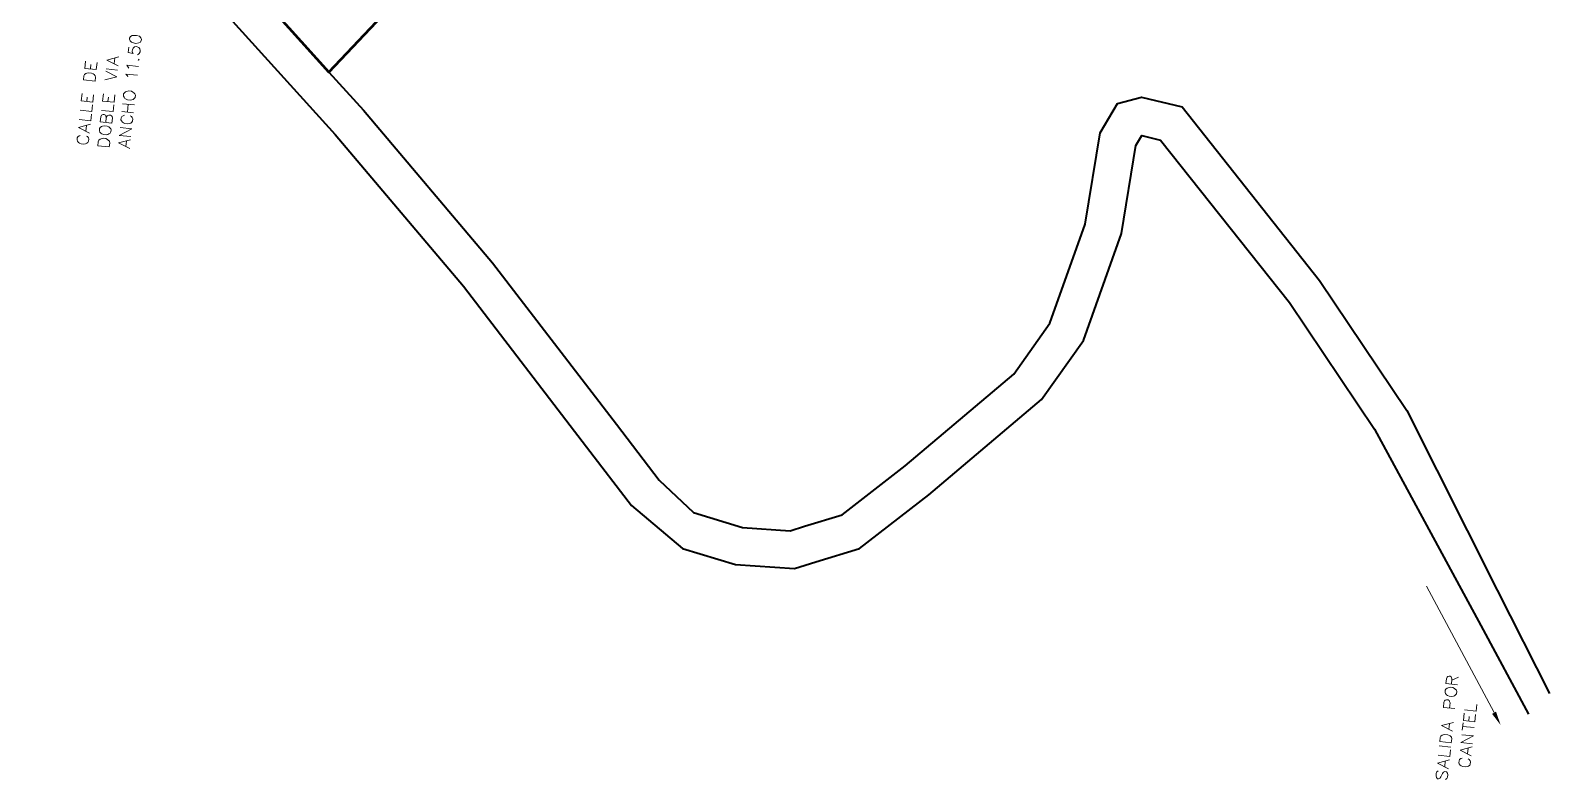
# Model space of a CAD drawing. Header units: metres. Extents: x -977055 to 805873, y -1033982 to 242021.
# Drawn here: x 2296.9 to 2624.3, y 175.1 to 336.5 of the extents above; entities that cross this region are included whole.
import ezdxf

# ---------------------------------------------------------------- set-up
doc = ezdxf.new("R2010")
doc.units = ezdxf.units.M
for name, color, linetype in [('PDF_area escolar', 7, 'Continuous'), ('PDF_LOTES', 7, 'Continuous'), ('PDF_Poligono Ceres', 7, 'Continuous'), ('PDF_texto', 7, 'Continuous')]:
    doc.layers.add(name, color=color, linetype=linetype)

# ---------------------------------------------------------------- blocks, each defined once
blk = doc.blocks.new('CALLE')
at = {"layer": 'PDF_area escolar', "lineweight": 50}
blk.add_lwpolyline([(-485.212896, -28.15344), (-505.872864, -26.03664), (-527.633568, -17.400096), (-545.28768, -0.804384), (-561.248352, 15.02928), (-566.371008, 8.340192), (-582.670368, -9.906624), (-545.92272, -37.848384), (-516.372192, -55.163808), (-496.939968, -63.08064)], close=True, dxfattribs=at)
at = {"layer": 'PDF_LOTES', "lineweight": 20}
for points in [[(-598.038336, 31.370976), (-598.123008, 31.54032), (-598.334688, 31.752), (-598.504032, 31.836672), (-598.885056, 31.836672), (-599.096736, 31.752), (-599.26608, 31.54032), (-599.393088, 31.370976), (-599.47776, 31.074624), (-599.47776, 30.608928), (-599.393088, 30.312576), (-599.26608, 30.100896), (-599.096736, 29.931552), (-598.885056, 29.84688), (-598.504032, 29.84688), (-598.334688, 29.931552), (-598.123008, 30.100896), (-598.038336, 30.312576)], [(-597.487968, 29.84688), (-596.72592, 31.836672), (-595.963872, 29.84688)], [(-595.371168, 31.836672), (-595.371168, 29.84688), (-594.228096, 29.84688)], [(-593.7624, 31.836672), (-593.7624, 29.84688), (-592.619328, 29.84688)], [(-590.883552, 29.84688), (-592.153632, 29.84688), (-592.153632, 31.836672), (-590.883552, 31.836672)], [(-585.2952, 29.84688), (-586.522944, 29.84688), (-586.522944, 31.836672), (-585.2952, 31.836672)], [(-597.191616, 30.48192), (-596.217888, 30.48192)], [(-592.153632, 30.862944), (-591.391584, 30.862944)], [(-586.522944, 30.862944), (-585.760896, 30.862944)], [(-594.524448, 27.264384), (-594.228096, 27.137376), (-594.143424, 27.052704), (-594.058752, 26.88336), (-594.058752, 26.587008), (-594.143424, 26.375328), (-594.228096, 26.290656), (-594.524448, 26.205984), (-595.371168, 26.205984), (-595.371168, 28.195776), (-594.524448, 28.195776), (-594.228096, 28.111104), (-594.143424, 28.026432), (-594.058752, 27.814752), (-594.058752, 27.645408), (-594.143424, 27.433728), (-594.228096, 27.349056), (-594.524448, 27.264384), (-595.371168, 27.264384)], [(-593.381376, 28.195776), (-593.381376, 26.205984), (-592.238304, 26.205984)], [(-590.502528, 26.205984), (-591.772608, 26.205984), (-591.772608, 28.195776), (-590.502528, 28.195776)], [(-591.772608, 27.264384), (-591.01056, 27.264384)], [(-588.131712, 28.195776), (-587.369664, 26.205984), (-586.607616, 28.195776)], [(-586.226592, 26.205984), (-586.226592, 28.195776)], [(-585.464544, 26.205984), (-584.702496, 28.195776), (-583.940448, 26.205984)], [(-585.168192, 26.88336), (-584.2368, 26.88336)], [(-599.393088, 22.692096), (-598.63104, 24.724224), (-597.868992, 22.692096)], [(-597.318624, 22.692096), (-597.318624, 24.724224), (-595.963872, 22.692096), (-595.963872, 24.724224)], [(-593.7624, 24.216192), (-593.889408, 24.427872), (-594.058752, 24.597216), (-594.270432, 24.724224), (-594.651456, 24.724224), (-594.8208, 24.597216), (-595.03248, 24.427872), (-595.117152, 24.216192), (-595.201824, 23.962176), (-595.201824, 23.454144), (-595.117152, 23.200128), (-595.03248, 22.988448), (-594.8208, 22.819104), (-594.651456, 22.692096), (-594.270432, 22.692096), (-594.058752, 22.819104), (-593.889408, 22.988448), (-593.7624, 23.200128)], [(-593.212032, 22.692096), (-593.212032, 24.724224)], [(-593.212032, 23.750496), (-591.85728, 23.750496)], [(-591.85728, 24.724224), (-591.85728, 22.692096)], [(-587.20032, 24.3432), (-587.030976, 24.427872), (-586.734624, 24.724224), (-586.734624, 22.692096)], [(-585.676224, 24.3432), (-585.50688, 24.427872), (-585.210528, 24.724224), (-585.210528, 22.692096)], [(-582.077664, 24.724224), (-583.009056, 24.724224), (-583.093728, 23.835168), (-583.009056, 23.962176), (-582.712704, 24.046848), (-582.458688, 24.046848), (-582.162336, 23.962176), (-581.950656, 23.750496), (-581.865984, 23.454144), (-581.865984, 23.2848), (-581.950656, 22.988448), (-582.162336, 22.819104), (-582.458688, 22.692096), (-582.712704, 22.692096), (-583.009056, 22.819104), (-583.093728, 22.903776), (-583.220736, 23.07312)], [(-599.096736, 23.369472), (-598.165344, 23.369472)], [(-584.067456, 22.903776), (-584.152128, 22.819104), (-584.067456, 22.692096), (-583.982784, 22.819104)], [(-681.524928, -212.018688), (-681.736608, -211.807008), (-682.03296, -211.722336), (-682.413984, -211.722336), (-682.668, -211.807008), (-682.87968, -212.018688), (-682.87968, -212.188032), (-682.795008, -212.399712), (-682.668, -212.484384), (-682.498656, -212.569056), (-681.905952, -212.780736), (-681.736608, -212.865408), (-681.651936, -212.95008), (-681.524928, -213.16176), (-681.524928, -213.415776), (-681.736608, -213.627456), (-682.03296, -213.712128), (-682.413984, -213.712128), (-682.668, -213.627456), (-682.87968, -213.415776)], [(-680.97456, -213.712128), (-680.212512, -211.722336), (-679.450464, -213.712128)], [(-680.678208, -213.034752), (-679.746816, -213.034752)], [(-678.85776, -211.722336), (-678.85776, -213.712128), (-677.714688, -213.712128)], [(-677.248992, -213.712128), (-677.248992, -211.722336)], [(-674.497152, -213.712128), (-673.735104, -211.722336), (-672.973056, -213.712128)], [(-674.2008, -213.034752), (-673.269408, -213.034752)], [(-670.60224, -213.712128), (-670.60224, -211.722336), (-669.713184, -211.722336), (-669.459168, -211.807008), (-669.33216, -211.89168), (-669.247488, -212.10336), (-669.247488, -212.399712), (-669.33216, -212.569056), (-669.459168, -212.653728), (-669.713184, -212.780736), (-670.60224, -212.780736)], [(-666.495648, -213.712128), (-666.495648, -211.722336), (-665.648928, -211.722336), (-665.352576, -211.807008), (-665.267904, -211.89168), (-665.140896, -212.10336), (-665.140896, -212.272704), (-665.267904, -212.484384), (-665.352576, -212.569056), (-665.648928, -212.653728), (-666.495648, -212.653728)], [(-665.818272, -212.653728), (-665.140896, -213.712128)], [(-678.942432, -215.828928), (-679.027104, -215.617248), (-679.196448, -215.447904), (-679.408128, -215.363232), (-679.789152, -215.363232), (-679.958496, -215.447904), (-680.170176, -215.617248), (-680.254848, -215.828928), (-680.33952, -216.12528), (-680.33952, -216.590976), (-680.254848, -216.887328), (-680.170176, -217.056672), (-679.958496, -217.268352), (-679.789152, -217.353024), (-679.408128, -217.353024), (-679.196448, -217.268352), (-679.027104, -217.056672), (-678.942432, -216.887328)], [(-678.349728, -217.353024), (-677.58768, -215.363232), (-676.825632, -217.353024)], [(-676.275264, -217.353024), (-676.275264, -215.363232), (-674.920512, -217.353024), (-674.920512, -215.363232)], [(-674.158464, -215.363232), (-672.846048, -215.363232)], [(-673.481088, -215.363232), (-673.481088, -217.353024)], [(-671.194944, -217.353024), (-672.465024, -217.353024), (-672.465024, -215.363232), (-671.194944, -215.363232)], [(-672.465024, -216.294624), (-671.702976, -216.294624)], [(-670.644576, -215.363232), (-670.644576, -217.353024), (-669.501504, -217.353024)], [(-678.053376, -216.675648), (-677.121984, -216.675648)]]:
    blk.add_lwpolyline(points, dxfattribs=at)
for points in [[(-588.512736, 29.84688), (-588.512736, 31.836672), (-587.83536, 31.836672), (-587.581344, 31.752), (-587.369664, 31.54032), (-587.284992, 31.370976), (-587.20032, 31.074624), (-587.20032, 30.608928), (-587.284992, 30.312576), (-587.369664, 30.100896), (-587.581344, 29.931552), (-587.83536, 29.84688)], [(-599.47776, 26.205984), (-599.47776, 28.195776), (-598.800384, 28.195776), (-598.504032, 28.111104), (-598.334688, 27.899424), (-598.250016, 27.73008), (-598.123008, 27.433728), (-598.123008, 26.968032), (-598.250016, 26.67168), (-598.334688, 26.502336), (-598.504032, 26.290656), (-598.800384, 26.205984)], [(-596.895264, 28.195776), (-597.106944, 28.111104), (-597.276288, 27.899424), (-597.36096, 27.73008), (-597.487968, 27.433728), (-597.487968, 26.968032), (-597.36096, 26.67168), (-597.276288, 26.502336), (-597.106944, 26.290656), (-596.895264, 26.205984), (-596.51424, 26.205984), (-596.344896, 26.290656), (-596.133216, 26.502336), (-596.048544, 26.67168), (-595.963872, 26.968032), (-595.963872, 27.433728), (-596.048544, 27.73008), (-596.133216, 27.899424), (-596.344896, 28.111104), (-596.51424, 28.195776)], [(-590.544864, 24.724224), (-590.714208, 24.597216), (-590.925888, 24.427872), (-591.01056, 24.216192), (-591.095232, 23.962176), (-591.095232, 23.454144), (-591.01056, 23.200128), (-590.925888, 22.988448), (-590.714208, 22.819104), (-590.544864, 22.692096), (-590.16384, 22.692096), (-589.95216, 22.819104), (-589.782816, 22.988448), (-589.698144, 23.200128), (-589.571136, 23.454144), (-589.571136, 23.962176), (-589.698144, 24.216192), (-589.782816, 24.427872), (-589.95216, 24.597216), (-590.16384, 24.724224)], [(-580.722912, 24.724224), (-581.019264, 24.597216), (-581.188608, 24.3432), (-581.315616, 23.835168), (-581.315616, 23.581152), (-581.188608, 23.07312), (-581.019264, 22.819104), (-580.722912, 22.692096), (-580.553568, 22.692096), (-580.257216, 22.819104), (-580.045536, 23.07312), (-579.960864, 23.581152), (-579.960864, 23.835168), (-580.045536, 24.3432), (-580.257216, 24.597216), (-580.553568, 24.724224)], [(-676.486944, -213.712128), (-676.486944, -211.722336), (-675.809568, -211.722336), (-675.555552, -211.807008), (-675.343872, -212.018688), (-675.2592, -212.188032), (-675.174528, -212.484384), (-675.174528, -212.95008), (-675.2592, -213.246432), (-675.343872, -213.415776), (-675.555552, -213.627456), (-675.809568, -213.712128)], [(-668.019744, -211.722336), (-668.189088, -211.807008), (-668.400768, -212.018688), (-668.48544, -212.188032), (-668.570112, -212.484384), (-668.570112, -212.95008), (-668.48544, -213.246432), (-668.400768, -213.415776), (-668.189088, -213.627456), (-668.019744, -213.712128), (-667.63872, -213.712128), (-667.42704, -213.627456), (-667.257696, -213.415776), (-667.173024, -213.246432), (-667.046016, -212.95008), (-667.046016, -212.484384), (-667.173024, -212.188032), (-667.257696, -212.018688), (-667.42704, -211.807008), (-667.63872, -211.722336)]]:
    blk.add_lwpolyline(points, close=True, dxfattribs=at)
at = {"layer": 'PDF_Poligono Ceres', "lineweight": 40}
for points in [[(-545.838048, 45.595872), (-571.32432, 12.404448), (-593.212032, -12.108096), (-616.750848, -36.789984), (-641.856096, -60.75216), (-651.043008, -69.473376), (-657.435744, -78.998976), (-659.213856, -88.312896), (-658.832832, -98.473536), (-657.308736, -101.945088), (-654.218208, -109.184544), (-643.803552, -120.02256), (-625.429728, -137.464992), (-614.591712, -143.561376), (-595.66752, -148.091328), (-580.384224, -148.938048), (-578.563776, -149.742432), (-578.563776, -149.784768), (-578.987136, -153.04464), (-604.3464, -178.02288), (-624.413664, -194.872608), (-655.953984, -216.590976), (-670.17888, -226.370592)], [(-582.670368, -9.906624), (-588.512736, -16.468704), (-612.220896, -41.319936), (-637.453152, -65.40912), (-646.25904, -73.749312), (-651.12768, -80.184384), (-652.778784, -88.820928), (-652.482432, -97.034112), (-651.424032, -99.404928), (-648.7992, -105.585984), (-639.2736, -115.450272), (-621.619488, -132.3), (-612.263232, -137.507328), (-594.736128, -141.740928), (-578.860128, -142.587648), (-573.525792, -145.0008), (-572.001696, -149.02272), (-572.933088, -156.092832), (-600.028128, -182.764512), (-620.603424, -200.0376), (-649.603584, -218.750112), (-666.283968, -229.588128)]]:
    blk.add_lwpolyline(points, dxfattribs=at)
at = {"layer": 'PDF_texto', "lineweight": 9}
blk.add_lwpolyline([(-670.559904, -220.485888), (-650.238624, -206.59968)], dxfattribs=at)
at = {"layer": 'PDF_texto', "transparency": 33554559}
blk.add_solid([(-670.348224, -220.78224), (-672.549696, -221.798304), (-670.81392, -220.1472)], dxfattribs=at)

msp = doc.modelspace()

# ---------------------------------------------------------------- block references
at = {"xscale": 1.255773352820658, "yscale": 1.255773352820658, "zscale": 1.255773352820658, "rotation": 83.85573648860341}
msp.add_blockref('CALLE', (2427.15058, 1056.36283, 1015.371), dxfattribs=at)

doc.saveas('drawing.dxf')
